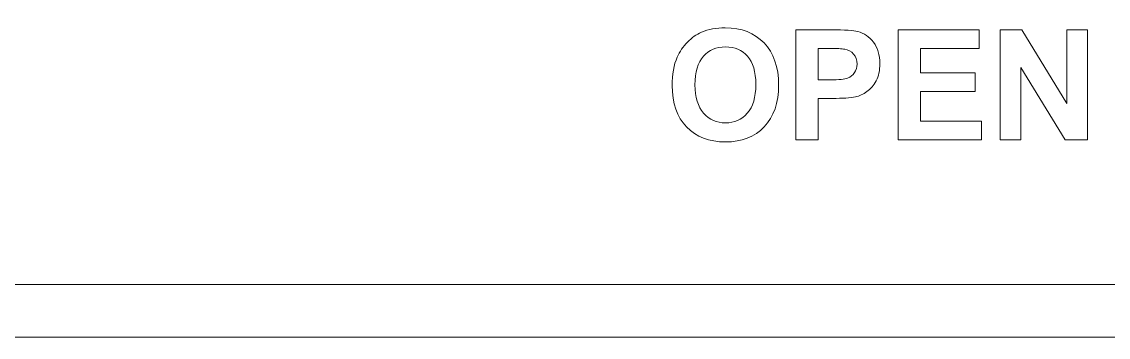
# Model space of a CAD drawing. Header units: millimetres. Extents: x 33157 to 59611, y -29750 to 1750.
# Drawn here: x 54352.27 to 54368.75, y -3170.97 to -3166.18 of the extents above; entities that cross this region are included whole.
import ezdxf

# ---------------------------------------------------------------- set-up
doc = ezdxf.new("R2010")
doc.units = ezdxf.units.MM
doc.layers.get('0').update_dxf_attribs({"lineweight": 18})

msp = doc.modelspace()

# ---------------------------------------------------------------- linework, layer by layer
for points, knots in [([(54362.13602246597, -3167.15246074921), (54362.13602246597, -3166.982060749215), (54362.16152246595, -3166.838860749216), (54362.21232246598, -3166.722960749212), (54362.2498224659, -3166.637760749218), (54362.30182246592, -3166.561060749213), (54362.36722246595, -3166.493360749213), (54362.43272246591, -3166.425760749211), (54362.50432246594, -3166.375560749213), (54362.58212246591, -3166.342460749212), (54362.68602246595, -3166.298460749218), (54362.80572246594, -3166.276360749216), (54362.94132246597, -3166.276360749216), (54363.18682246599, -3166.276360749216), (54363.38282246599, -3166.352960749216), (54363.53042246596, -3166.505860749217), (54363.67752246602, -3166.659160749216), (54363.75112246596, -3166.871960749217), (54363.75112246596, -3167.144660749218), (54363.75112246596, -3167.415060749212), (54363.67792246598, -3167.626660749214), (54363.53192246597, -3167.779160749218), (54363.3859224659, -3167.932060749212), (54363.19032246593, -3168.008260749215), (54362.94582246595, -3168.008260749215), (54362.69832246596, -3168.008260749215), (54362.50122246597, -3167.932460749216), (54362.35522246596, -3167.780360749217), (54362.20922246595, -3167.628560749217), (54362.13602246597, -3167.419260749215), (54362.13602246597, -3167.15246074921)], [0, 0, 0, 0, 143138.9662524567, 143138.9662524567, 143138.9662524567, 286277.9325049134, 286277.9325049134, 286277.9325049134, 429416.8987573701, 429416.8987573701, 429416.8987573701, 572555.8650098268, 572555.8650098268, 572555.8650098268, 715694.8312622835, 715694.8312622835, 715694.8312622835, 858833.7975147403, 858833.7975147403, 858833.7975147403, 1001972.763767197, 1001972.763767197, 1001972.763767197, 1145111.730019654, 1145111.730019654, 1145111.730019654, 1288250.69627211, 1288250.69627211, 1288250.69627211, 1431389.662524567, 1431389.662524567, 1431389.662524567, 1431389.662524567]), ([(54364.01342246596, -3167.977960749216), (54364.01342246596, -3167.977960749216), (54364.01342246596, -3166.306660749215), (54364.01342246596, -3166.306660749215), (54364.01342246596, -3166.306660749215), (54364.55212246594, -3166.306660749215), (54364.55212246594, -3166.306660749215), (54364.75632246592, -3166.306660749215), (54364.88912246594, -3166.314860749211), (54364.95112246597, -3166.331560749219), (54365.04632246595, -3166.356860749213), (54365.12622246597, -3166.411360749211), (54365.19052246593, -3166.495360749213), (54365.25472246596, -3166.579360749216), (54365.28692246592, -3166.687960749216), (54365.28692246592, -3166.820960749217), (54365.28692246592, -3166.923660749213), (54365.26842246591, -3167.009660749216), (54365.23152246596, -3167.079660749216), (54365.19442246595, -3167.149660749208), (54365.14752246599, -3167.204560749211), (54365.09052246596, -3167.244660749209), (54365.03362246599, -3167.284360749218), (54364.97562246597, -3167.310760749213), (54364.91662246591, -3167.323560749217), (54364.83652246594, -3167.339560749213), (54364.72072246597, -3167.347760749217), (54364.56882246598, -3167.347760749217), (54364.56882246598, -3167.347760749217), (54364.35042246596, -3167.347760749217), (54364.35042246596, -3167.347760749217), (54364.35042246596, -3167.347760749217), (54364.35042246596, -3167.977960749216), (54364.35042246596, -3167.977960749216), (54364.35042246596, -3167.977960749216), (54364.01342246596, -3167.977960749216), (54364.01342246596, -3167.977960749216)], [0, 0, 0, 0, 141821.9541896558, 141821.9541896558, 141821.9541896558, 283643.9083793118, 283643.9083793118, 283643.9083793118, 425465.8625689676, 425465.8625689676, 425465.8625689676, 567287.8167586235, 567287.8167586235, 567287.8167586235, 709109.7709482792, 709109.7709482792, 709109.7709482792, 850931.7251379353, 850931.7251379353, 850931.7251379353, 992753.679327591, 992753.679327591, 992753.679327591, 1134575.633517247, 1134575.633517247, 1134575.633517247, 1276397.587706903, 1276397.587706903, 1276397.587706903, 1418219.541896559, 1418219.541896559, 1418219.541896559, 1560041.496086215, 1560041.496086215, 1560041.496086215, 1701863.450275871, 1701863.450275871, 1701863.450275871, 1701863.450275871]), ([(54365.56352246596, -3167.977960749216), (54365.56352246596, -3167.977960749216), (54365.56352246596, -3166.306660749215), (54365.56352246596, -3166.306660749215), (54365.56352246596, -3166.306660749215), (54366.79522246596, -3166.306660749215), (54366.79522246596, -3166.306660749215), (54366.79522246596, -3166.306660749215), (54366.79522246596, -3166.589160749216), (54366.79522246596, -3166.589160749216), (54366.79522246596, -3166.589160749216), (54365.9005224659, -3166.589160749216), (54365.9005224659, -3166.589160749216), (54365.9005224659, -3166.589160749216), (54365.9005224659, -3166.960260749212), (54365.9005224659, -3166.960260749212), (54365.9005224659, -3166.960260749212), (54366.73252246595, -3166.960260749212), (54366.73252246595, -3166.960260749212), (54366.73252246595, -3166.960260749212), (54366.73252246595, -3167.242660749216), (54366.73252246595, -3167.242660749216), (54366.73252246595, -3167.242660749216), (54365.9005224659, -3167.242660749216), (54365.9005224659, -3167.242660749216), (54365.9005224659, -3167.242660749216), (54365.9005224659, -3167.695560749213), (54365.9005224659, -3167.695560749213), (54365.9005224659, -3167.695560749213), (54366.82772246593, -3167.695560749213), (54366.82772246593, -3167.695560749213), (54366.82772246593, -3167.695560749213), (54366.82772246593, -3167.977960749216), (54366.82772246593, -3167.977960749216), (54366.82772246593, -3167.977960749216), (54365.56352246596, -3167.977960749216), (54365.56352246596, -3167.977960749216)], [0, 0, 0, 0, 141824.0343685197, 141824.0343685197, 141824.0343685197, 283648.0687370395, 283648.0687370395, 283648.0687370395, 425472.1031055592, 425472.1031055592, 425472.1031055592, 567296.1374740789, 567296.1374740789, 567296.1374740789, 709120.1718425985, 709120.1718425985, 709120.1718425985, 850944.2062111184, 850944.2062111184, 850944.2062111184, 992768.2405796379, 992768.2405796379, 992768.2405796379, 1134592.274948158, 1134592.274948158, 1134592.274948158, 1276416.309316678, 1276416.309316678, 1276416.309316678, 1418240.343685197, 1418240.343685197, 1418240.343685197, 1560064.378053717, 1560064.378053717, 1560064.378053717, 1701888.412422237, 1701888.412422237, 1701888.412422237, 1701888.412422237]), ([(54367.11362246595, -3167.977960749216), (54367.11362246595, -3167.977960749216), (54367.11362246595, -3166.306660749215), (54367.11362246595, -3166.306660749215), (54367.11362246595, -3166.306660749215), (54367.43982246596, -3166.306660749215), (54367.43982246596, -3166.306660749215), (54367.43982246596, -3166.306660749215), (54368.12462246595, -3167.42666074921), (54368.12462246595, -3167.42666074921), (54368.12462246595, -3167.42666074921), (54368.12462246595, -3166.306660749215), (54368.12462246595, -3166.306660749215), (54368.12462246595, -3166.306660749215), (54368.43602246595, -3166.306660749215), (54368.43602246595, -3166.306660749215), (54368.43602246595, -3166.306660749215), (54368.43602246595, -3167.977960749216), (54368.43602246595, -3167.977960749216), (54368.43602246595, -3167.977960749216), (54368.09942246592, -3167.977960749216), (54368.09942246592, -3167.977960749216), (54368.09942246592, -3167.977960749216), (54367.42502246596, -3166.879360749212), (54367.42502246596, -3166.879360749212), (54367.42502246596, -3166.879360749212), (54367.42502246596, -3167.977960749216), (54367.42502246596, -3167.977960749216), (54367.42502246596, -3167.977960749216), (54367.11362246595, -3167.977960749216), (54367.11362246595, -3167.977960749216)], [0, 0, 0, 0, 143148.8726156858, 143148.8726156858, 143148.8726156858, 286297.7452313715, 286297.7452313715, 286297.7452313715, 429446.6178470574, 429446.6178470574, 429446.6178470574, 572595.4904627431, 572595.4904627431, 572595.4904627431, 715744.3630784289, 715744.3630784289, 715744.3630784289, 858893.2356941148, 858893.2356941148, 858893.2356941148, 1002042.108309801, 1002042.108309801, 1002042.108309801, 1145190.980925486, 1145190.980925486, 1145190.980925486, 1288339.853541172, 1288339.853541172, 1288339.853541172, 1431488.726156858, 1431488.726156858, 1431488.726156858, 1431488.726156858]), ([(54362.482322466, -3167.141160749212), (54362.482322466, -3167.330560749215), (54362.52602246592, -3167.474160749211), (54362.61322246599, -3167.572160749216), (54362.70032246593, -3167.669860749214), (54362.81112246596, -3167.718860749213), (54362.94512246592, -3167.718860749213), (54363.07962246591, -3167.718860749213), (54363.18952246595, -3167.670260749219), (54363.27592246592, -3167.573360749215), (54363.36192246593, -3167.476060749214), (54363.40482246593, -3167.330560749215), (54363.40482246593, -3167.136460749214), (54363.40482246593, -3166.944660749214), (54363.36302246598, -3166.801560749213), (54363.27902246601, -3166.707360749213), (54363.19542246599, -3166.612860749214), (54363.084122466, -3166.565760749218), (54362.94512246592, -3166.565760749218), (54362.80652246597, -3166.565760749218), (54362.69452246595, -3166.613660749215), (54362.60972246594, -3166.708960749216), (54362.52492246593, -3166.804660749214), (54362.482322466, -3166.94856074921), (54362.482322466, -3167.141160749212)], [0, 0, 0, 0, 145120.5092936149, 145120.5092936149, 145120.5092936149, 290241.0185872299, 290241.0185872299, 290241.0185872299, 435361.5278808448, 435361.5278808448, 435361.5278808448, 580482.0371744598, 580482.0371744598, 580482.0371744598, 725602.5464680747, 725602.5464680747, 725602.5464680747, 870723.0557616897, 870723.0557616897, 870723.0557616897, 1015843.565055305, 1015843.565055305, 1015843.565055305, 1160964.07434892, 1160964.07434892, 1160964.07434892, 1160964.07434892]), ([(54364.35042246596, -3166.589160749216), (54364.35042246596, -3166.589160749216), (54364.35042246596, -3167.065260749216), (54364.35042246596, -3167.065260749216), (54364.35042246596, -3167.065260749216), (54364.53362246593, -3167.065260749216), (54364.53362246593, -3167.065260749216), (54364.66562246597, -3167.065260749216), (54364.75352246596, -3167.056360749215), (54364.79812246598, -3167.038860749213), (54364.842622466, -3167.021360749211), (54364.87752246597, -3166.99406074921), (54364.90272246594, -3166.956360749216), (54364.92792246598, -3166.919060749213), (54364.940622466, -3166.875860749213), (54364.940622466, -3166.826060749212), (54364.940622466, -3166.764960749213), (54364.92282246591, -3166.714760749215), (54364.88752246598, -3166.675060749214), (54364.85202246598, -3166.635360749213), (54364.80742246596, -3166.610460749216), (54364.75282246593, -3166.600360749217), (54364.71292246595, -3166.592960749214), (54364.63282246599, -3166.589160749216), (54364.51192246595, -3166.589160749216), (54364.51192246595, -3166.589160749216), (54364.35042246596, -3166.589160749216), (54364.35042246596, -3166.589160749216)], [0, 0, 0, 0, 143845.3629483605, 143845.3629483605, 143845.3629483605, 287690.7258967211, 287690.7258967211, 287690.7258967211, 431536.0888450816, 431536.0888450816, 431536.0888450816, 575381.4517934421, 575381.4517934421, 575381.4517934421, 719226.8147418028, 719226.8147418028, 719226.8147418028, 863072.1776901633, 863072.1776901633, 863072.1776901633, 1006917.540638524, 1006917.540638524, 1006917.540638524, 1150762.903586884, 1150762.903586884, 1150762.903586884, 1294608.266535245, 1294608.266535245, 1294608.266535245, 1294608.266535245])]:
    msp.add_open_spline(points, degree=3, knots=knots)
at = {"lineweight": 9}
for points in [[(54321.06752246591, -3170.172760749214), (54321.06752246591, -3170.172760749214), (54375.11392246591, -3170.172760749214), (54375.11392246591, -3170.172760749214)], [(54321.86932246599, -3170.974160749211), (54321.86932246599, -3170.974160749211), (54374.31222246595, -3170.974160749211), (54374.31222246595, -3170.974160749211)]]:
    msp.add_open_spline(points, degree=3, dxfattribs=at)

doc.saveas('drawing.dxf')
